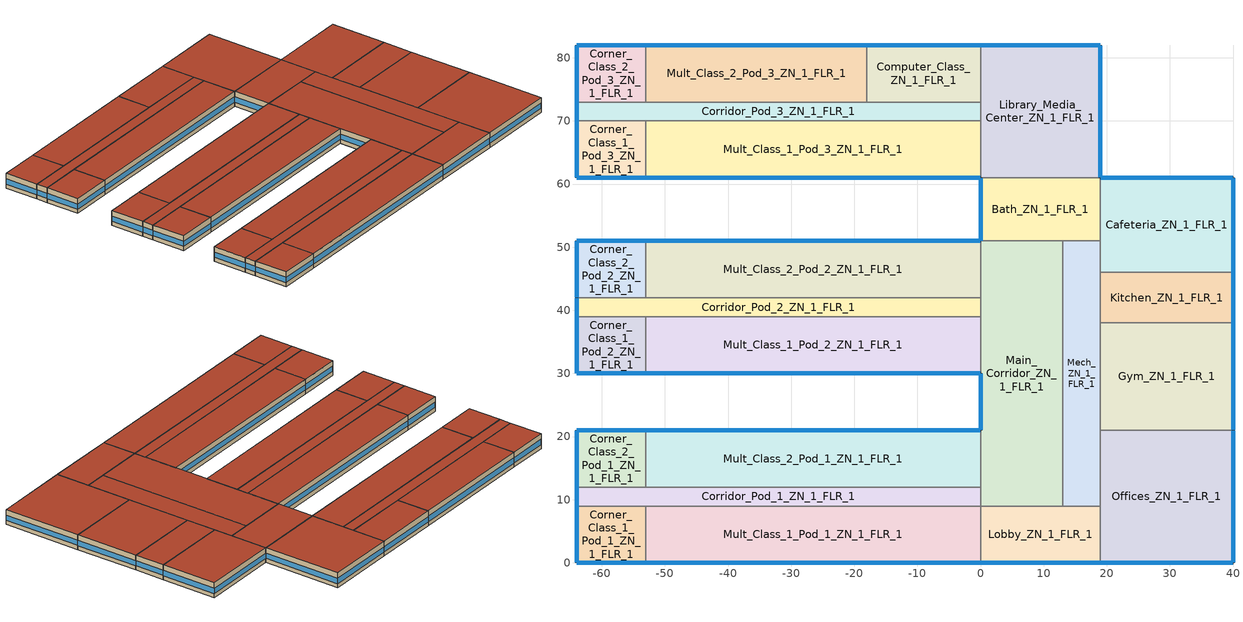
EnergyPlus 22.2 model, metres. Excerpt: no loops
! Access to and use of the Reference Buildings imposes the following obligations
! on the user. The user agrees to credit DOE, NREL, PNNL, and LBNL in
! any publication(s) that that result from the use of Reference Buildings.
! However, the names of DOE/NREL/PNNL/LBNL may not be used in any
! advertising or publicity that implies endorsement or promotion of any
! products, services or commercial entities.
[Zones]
Bath_ZN_1_FLR_1
 floor ground (ext-slab): 0,61 19,61 19,51 0,51 z0
 wall outside (Steel Frame Non-res Ext Wall): 0,61 0,51 z0:4
 wall to Main_Corridor_ZN_1_FLR_1 (int-walls): 0,51 13,51 z0:4
 wall to Mech_ZN_1_FLR_1 (int-walls): 13,51 19,51 z0:4
 wall to Cafeteria_ZN_1_FLR_1 (int-walls): 19,51 19,61 z0:4
 wall to Library_Media_Center_ZN_1_FLR_1 (int-walls): 19,61 0,61 z0:4
 window (Window Non-res Fixed): 0,60.95 0,51.05 z1.1:2.51
 roof outside (IEAD Non-res Roof): 0,51 19,51 19,61 0,61 z4
Cafeteria_ZN_1_FLR_1
 floor ground (ext-slab): 19,61 40,61 40,46 19,46 z0
 wall outside (Steel Frame Non-res Ext Wall): 40,46 40,61 19,61 z0:4
 wall to Kitchen_ZN_1_FLR_1 (int-walls): 19,46 40,46 z0:4
 wall to Mech_ZN_1_FLR_1 (int-walls): 19,51 19,46 z0:4
 window (Window Non-res Fixed): 40,46.05 40,60.95 / 39.95,61 19.05,61 z1.1:2.51
 roof outside (IEAD Non-res Roof): 19,46 40,46 40,61 19,61 z4
Computer_Class_ZN_1_FLR_1
 floor ground (ext-slab): -18,82 0,82 0,73 -18,73 z0
 wall outside (Steel Frame Non-res Ext Wall): 0,82 -18,82 z0:4
 wall to Corridor_Pod_3_ZN_1_FLR_1 (int-walls): -18,73 0,73 z0:4
 wall to Library_Media_Center_ZN_1_FLR_1 (int-walls): 0,73 0,82 z0:4
 wall to Mult_Class_2_Pod_3_ZN_1_FLR_1 (int-walls): -18,82 -18,73 z0:4
 window (Window Non-res Fixed): -0.05,82 -17.95,82 z1.1:2.51
 roof outside (IEAD Non-res Roof): -18,73 0,73 0,82 -18,82 z4
Corner_Class_1_Pod_1_ZN_1_FLR_1
 floor ground (ext-slab): -64,9 -53,9 -53,0 -64,0 z0
 wall outside (Steel Frame Non-res Ext Wall): -64,9 -64,0 -53,0 z0:4
 wall to Mult_Class_1_Pod_1_ZN_1_FLR_1 (int-walls): -53,0 -53,9 z0:4
 wall to Corridor_Pod_1_ZN_1_FLR_1 (int-walls): -53,9 -64,9 z0:4
 window (Window Non-res Fixed): -63.95,0 -53.05,0 z1.1:2.51; -64,8.95 -64,0.05 z1.1:2.52
 roof outside (IEAD Non-res Roof): -64,0 -53,0 -53,9 -64,9 z4
Corner_Class_1_Pod_2_ZN_1_FLR_1
 floor ground (ext-slab): -64,39 -53,39 -53,30 -64,30 z0
 wall outside (Steel Frame Non-res Ext Wall): -64,39 -64,30 -53,30 z0:4
 wall to Mult_Class_1_Pod_2_ZN_1_FLR_1 (int-walls): -53,30 -53,39 z0:4
 wall to Corridor_Pod_2_ZN_1_FLR_1 (int-walls): -53,39 -64,39 z0:4
 window (Window Non-res Fixed): -63.95,30 -53.05,30 z1.1:2.51; -64,38.95 -64,30.05 z1.1:2.52
 roof outside (IEAD Non-res Roof): -64,30 -53,30 -53,39 -64,39 z4
Corner_Class_1_Pod_3_ZN_1_FLR_1
 floor ground (ext-slab): -64,70 -53,70 -53,61 -64,61 z0
 wall outside (Steel Frame Non-res Ext Wall): -64,70 -64,61 -53,61 z0:4
 wall to Mult_Class_1_Pod_3_ZN_1_FLR_1 (int-walls): -53,61 -53,70 z0:4
 wall to Corridor_Pod_3_ZN_1_FLR_1 (int-walls): -53,70 -64,70 z0:4
 window (Window Non-res Fixed): -63.95,61 -53.05,61 z1.1:2.51; -64,69.95 -64,61.05 z1.1:2.52
 roof outside (IEAD Non-res Roof): -64,61 -53,61 -53,70 -64,70 z4
Corner_Class_2_Pod_1_ZN_1_FLR_1
 floor ground (ext-slab): -64,21 -53,21 -53,12 -64,12 z0
 wall outside (Steel Frame Non-res Ext Wall): -53,21 -64,21 -64,12 z0:4
 wall to Corridor_Pod_1_ZN_1_FLR_1 (int-walls): -64,12 -53,12 z0:4
 wall to Mult_Class_2_Pod_1_ZN_1_FLR_1 (int-walls): -53,12 -53,21 z0:4
 window (Window Non-res Fixed): -53.05,21 -63.95,21 z1.1:2.51; -64,20.95 -64,12.05 z1.1:2.52
 roof outside (IEAD Non-res Roof): -64,12 -53,12 -53,21 -64,21 z4
Corner_Class_2_Pod_2_ZN_1_FLR_1
 floor ground (ext-slab): -64,51 -53,51 -53,42 -64,42 z0
 wall outside (Steel Frame Non-res Ext Wall): -53,51 -64,51 -64,42 z0:4
 wall to Corridor_Pod_2_ZN_1_FLR_1 (int-walls): -64,42 -53,42 z0:4
 wall to Mult_Class_2_Pod_2_ZN_1_FLR_1 (int-walls): -53,42 -53,51 z0:4
 window (Window Non-res Fixed): -53.05,51 -63.95,51 z1.1:2.51; -64,50.95 -64,42.05 z1.1:2.52
 roof outside (IEAD Non-res Roof): -64,42 -53,42 -53,51 -64,51 z4
Corner_Class_2_Pod_3_ZN_1_FLR_1
 floor ground (ext-slab): -64,82 -53,82 -53,73 -64,73 z0
 wall outside (Steel Frame Non-res Ext Wall): -53,82 -64,82 -64,73 z0:4
 wall to Corridor_Pod_3_ZN_1_FLR_1 (int-walls): -64,73 -53,73 z0:4
 wall to Mult_Class_2_Pod_3_ZN_1_FLR_1 (int-walls): -53,73 -53,82 z0:4
 window (Window Non-res Fixed): -53.05,82 -63.95,82 z1.1:2.51; -64,81.95 -64,73.05 z1.1:2.52
 roof outside (IEAD Non-res Roof): -64,73 -53,73 -53,82 -64,82 z4
Corridor_Pod_1_ZN_1_FLR_1
 floor ground (ext-slab): -64,12 0,12 0,9 -64,9 z0
 wall outside (Steel Frame Non-res Ext Wall): -64,12 -64,9 z0:4
 wall to Mult_Class_1_Pod_1_ZN_1_FLR_1 (int-walls): -53,9 0,9 z0:4
 wall to Main_Corridor_ZN_1_FLR_1 (int-walls): 0,9 0,12 z0:4
 wall to Mult_Class_2_Pod_1_ZN_1_FLR_1 (int-walls): 0,12 -53,12 z0:4
 window (Window Non-res Fixed): -64,11.95 -64,9.05 z1.1:2.55
 roof outside (IEAD Non-res Roof): -64,9 0,9 0,12 -64,12 z4
Corridor_Pod_2_ZN_1_FLR_1
 floor ground (ext-slab): -64,42 0,42 0,39 -64,39 z0
 wall outside (Steel Frame Non-res Ext Wall): -64,42 -64,39 z0:4
 wall to Mult_Class_1_Pod_2_ZN_1_FLR_1 (int-walls): -53,39 0,39 z0:4
 wall to Main_Corridor_ZN_1_FLR_1 (int-walls): 0,39 0,42 z0:4
 wall to Mult_Class_2_Pod_2_ZN_1_FLR_1 (int-walls): 0,42 -53,42 z0:4
 window (Window Non-res Fixed): -64,41.95 -64,39.05 z1.1:2.55
 roof outside (IEAD Non-res Roof): -64,39 0,39 0,42 -64,42 z4
Corridor_Pod_3_ZN_1_FLR_1
 floor ground (ext-slab): -64,73 0,73 0,70 -64,70 z0
 wall outside (Steel Frame Non-res Ext Wall): -64,73 -64,70 z0:4
 wall to Mult_Class_1_Pod_3_ZN_1_FLR_1 (int-walls): -53,70 0,70 z0:4
 wall to Library_Media_Center_ZN_1_FLR_1 (int-walls): 0,70 0,73 z0:4
 wall to Mult_Class_2_Pod_3_ZN_1_FLR_1 (int-walls): -18,73 -53,73 z0:4
 window (Window Non-res Fixed): -64,72.95 -64,70.05 z1.1:2.55
 roof outside (IEAD Non-res Roof): -64,70 0,70 0,73 -64,73 z4
Gym_ZN_1_FLR_1
 floor ground (ext-slab): 19,38 40,38 40,21 19,21 z0
 wall outside (Steel Frame Non-res Ext Wall): 40,21 40,38 z0:4
 wall to Offices_ZN_1_FLR_1 (int-walls): 19,21 40,21 z0:4
 wall to Kitchen_ZN_1_FLR_1 (int-walls): 40,38 19,38 z0:4
 wall to Mech_ZN_1_FLR_1 (int-walls): 19,38 19,21 z0:4
 window (Window Non-res Fixed): 40,21.05 40,37.95 z1.1:2.51
 roof outside (IEAD Non-res Roof): 19,21 40,21 40,38 19,38 z4
Kitchen_ZN_1_FLR_1
 floor ground (ext-slab): 19,46 40,46 40,38 19,38 z0
 wall outside (Steel Frame Non-res Ext Wall): 40,38 40,46 z0:4
 wall to Mech_ZN_1_FLR_1 (int-walls): 19,46 19,38 z0:4
 window (Window Non-res Fixed): 40,38.05 40,45.95 z1.1:2.52
 roof outside (IEAD Non-res Roof): 19,38 40,38 40,46 19,46 z4
Library_Media_Center_ZN_1_FLR_1
 floor ground (ext-slab): 0,82 19,82 19,61 0,61 z0
 wall outside (Steel Frame Non-res Ext Wall): 19,61 19,82 0,82 z0:4
 wall to Mult_Class_1_Pod_3_ZN_1_FLR_1 (int-walls): 0,70 0,61 z0:4
 window (Window Non-res Fixed): 19,61.05 19,81.95 / 18.95,82 0.05,82 z1.1:2.51
 roof outside (IEAD Non-res Roof): 0,61 19,61 19,82 0,82 z4
Lobby_ZN_1_FLR_1
 floor ground (ext-slab): 0,9 19,9 19,0 0,0 z0
 wall outside (Steel Frame Non-res Ext Wall): 0,0 19,0 z0:4
 wall to Offices_ZN_1_FLR_1 (int-walls): 19,0 19,9 z0:4
 wall to Mech_ZN_1_FLR_1 (int-walls): 19,9 13,9 z0:4
 wall to Main_Corridor_ZN_1_FLR_1 (int-walls): 13,9 0,9 z0:4
 wall to Mult_Class_1_Pod_1_ZN_1_FLR_1 (int-walls): 0,9 0,0 z0:4
 window (Window Non-res Fixed): 0.05,0 18.95,0 z1.1:2.51
 roof outside (IEAD Non-res Roof): 0,0 19,0 19,9 0,9 z4
Main_Corridor_ZN_1_FLR_1
 floor ground (ext-slab): 0,51 13,51 13,9 0,9 z0
 wall outside (Steel Frame Non-res Ext Wall): 0,30 0,21 z0:4
 wall to Mech_ZN_1_FLR_1 (int-walls): 13,9 13,51 z0:4
 wall to Mult_Class_2_Pod_2_ZN_1_FLR_1 (int-walls): 0,51 0,42 z0:4
 wall to Mult_Class_1_Pod_2_ZN_1_FLR_1 (int-walls): 0,39 0,30 z0:4
 wall to Mult_Class_2_Pod_1_ZN_1_FLR_1 (int-walls): 0,21 0,12 z0:4
 window (Window Non-res Fixed): 0,29.95 0,21.05 z1.1:2.52
 roof outside (IEAD Non-res Roof): 0,9 13,9 13,51 0,51 z4
Mech_ZN_1_FLR_1
 floor ground (ext-slab): 13,51 19,51 19,9 13,9 z0
 wall to Offices_ZN_1_FLR_1 (int-walls): 19,9 19,21 z0:4
 roof outside (IEAD Non-res Roof): 13,9 19,9 19,51 13,51 z4
Mult_Class_1_Pod_1_ZN_1_FLR_1
 floor ground (ext-slab): -53,9 0,9 0,0 -53,0 z0
 wall outside (Steel Frame Non-res Ext Wall): -53,0 0,0 z0:4
 window (Window Non-res Fixed): -52.95,0 -0.05,0 z1.1:2.5
 roof outside (IEAD Non-res Roof): -53,0 0,0 0,9 -53,9 z4
Mult_Class_1_Pod_2_ZN_1_FLR_1
 floor ground (ext-slab): -53,39 0,39 0,30 -53,30 z0
 wall outside (Steel Frame Non-res Ext Wall): -53,30 0,30 z0:4
 window (Window Non-res Fixed): -52.95,30 -0.05,30 z1.1:2.5
 roof outside (IEAD Non-res Roof): -53,30 0,30 0,39 -53,39 z4
Mult_Class_1_Pod_3_ZN_1_FLR_1
 floor ground (ext-slab): -53,70 0,70 0,61 -53,61 z0
 wall outside (Steel Frame Non-res Ext Wall): -53,61 0,61 z0:4
 window (Window Non-res Fixed): -52.95,61 -0.05,61 z1.1:2.5
 roof outside (IEAD Non-res Roof): -53,61 0,61 0,70 -53,70 z4
Mult_Class_2_Pod_1_ZN_1_FLR_1
 floor ground (ext-slab): -53,21 0,21 0,12 -53,12 z0
 wall outside (Steel Frame Non-res Ext Wall): 0,21 -53,21 z0:4
 window (Window Non-res Fixed): -0.05,21 -52.95,21 z1.1:2.5
 roof outside (IEAD Non-res Roof): -53,12 0,12 0,21 -53,21 z4
Mult_Class_2_Pod_2_ZN_1_FLR_1
 floor ground (ext-slab): -53,51 0,51 0,42 -53,42 z0
 wall outside (Steel Frame Non-res Ext Wall): 0,51 -53,51 z0:4
 window (Window Non-res Fixed): -0.05,51 -52.95,51 z1.1:2.5
 roof outside (IEAD Non-res Roof): -53,42 0,42 0,51 -53,51 z4
Mult_Class_2_Pod_3_ZN_1_FLR_1
 floor ground (ext-slab): -53,82 -18,82 -18,73 -53,73 z0
 wall outside (Steel Frame Non-res Ext Wall): -18,82 -53,82 z0:4
 window (Window Non-res Fixed): -18.05,82 -52.95,82 z1.1:2.5
 roof outside (IEAD Non-res Roof): -53,73 -18,73 -18,82 -53,82 z4
Offices_ZN_1_FLR_1
 floor ground (ext-slab): 19,21 40,21 40,0 19,0 z0
 wall outside (Steel Frame Non-res Ext Wall): 19,0 40,0 40,21 z0:4
 window (Window Non-res Fixed): 19.05,0 39.95,0 / 40,0.05 40,20.95 z1.1:2.51
 roof outside (IEAD Non-res Roof): 19,0 40,0 40,21 19,21 z4
[Building]
Ref Bldg Primary School Pre1980_v1.3_5.0: North Axis {deg}=0; Terrain=City; Loads Convergence Tolerance Value {W}=0.04; Temperature Convergence Tolerance Value {deltaC}=0.2; Solar Distribution=FullInteriorAndExterior; Maximum Number of Warmup Days=25; Minimum Number of Warmup Days=6
[Site:Location]
USA NV-LAS VEGAS: Latitude {deg}=36.07; Longitude {deg}=-115.17; Time Zone {hr}=-8; Elevation {m}=664
[SizingPeriod:DesignDay] Day of Month=21; Humidity Condition Type=Wetbulb; Barometric Pressure {Pa}=93598; Rain Indicator=No; Snow Indicator=No; Daylight Saving Time Indicator=No; Solar Model Indicator=ASHRAEClearSky
Name | Month | Day Type | Maximum Dry-Bulb Temperature {C} | Daily Dry-Bulb Temperature Range {deltaC} | Wetbulb or DewPoint at Maximum Dry-Bulb {C} | Wind Speed {m/s} | Wind Direction {deg} | Sky Clearness
LAS_VEGAS Ann Htg 99.6% Condns DB | 1 | WinterDesignDay | -1.7 | 0 | -1.7 | 3.1 | 240 | 0
LAS_VEGAS Ann Clg .4% Condns WB=>MDB | 7 | SummerDesignDay | 34.7 | 13.6 | 21.9 | 5.3 | 230 | 1
[Site:WaterMainsTemperature]
Calculation Method=CORRELATION; Annual Average Outdoor Air Temperature {C}=19.48; Maximum Difference In Monthly Average Outdoor Air Temperatures {deltaC}=25.6
[Site:GroundTemperature:BuildingSurface]
18.89, 18.889, 18.895, 20.344, 20.899, 20.929, 20.753, 20.826, 21.013, 20.868, 19.246, 18.923
[Construction]
Steel Frame Non-res Ext Wall: Wood Siding, Steel Frame NonRes Wall Insulation, 1/2IN Gypsum
IEAD Non-res Roof: Roof Membrane, IEAD NonRes Roof Insulation, Metal Decking
ext-slab: HW CONCRETE, CP02 CARPET PAD
int-walls: 1/2IN Gypsum, 1/2IN Gypsum
Window Non-res Fixed: NonRes Fixed Assembly Window
InteriorFurnishings: Std Wood 6inch
[Material] Thermal Absorptance=0.9
Name | Roughness | Thickness {m} | Conductivity {W/m-K} | Density {kg/m3} | Specific Heat {J/kg-K} | Solar Absorptance | Visible Absorptance
Steel Frame NonRes Wall Insulation | MediumRough | 0.0218416 | 0.049 | 265 | 836.8 | 0.7 | 0.7
IEAD NonRes Roof Insulation | MediumRough | 0.0739805 | 0.049 | 265 | 836.8 | 0.7 | 0.7
Std Wood 6inch | MediumSmooth | 0.15 | 0.12 | 540 | 1210 | 0.7 | 0.7
Wood Siding | MediumSmooth | 0.01 | 0.11 | 544.62 | 1210 | 0.78 | 0.78
1/2IN Gypsum | Smooth | 0.0127 | 0.16 | 784.9 | 830 | 0.92 | 0.92
HW CONCRETE | Rough | 0.1016 | 1.311 | 2240 | 836.8 | 0.7 | 0.7
Roof Membrane | VeryRough | 0.0095 | 0.16 | 1121.29 | 1460 | 0.7 | 0.7
Metal Decking | MediumSmooth | 0.0015 | 45.006 | 7680 | 418.4 | 0.7 | 0.3
[WindowMaterial:SimpleGlazingSystem]
NonRes Fixed Assembly Window: U-Factor {W/m2-K}=6.92716; Solar Heat Gain Coefficient=0.54
[Material:NoMass]
CP02 CARPET PAD: Roughness=VeryRough; Thermal Resistance {m2-K/W}=0.2165; Thermal Absorptance=0.9; Solar Absorptance=0.7; Visible Absorptance=0.8
[Zone] Type=1; Multiplier=1; Floor Area {m2}=autocalculate; Part of Total Floor Area=Yes
Bath_ZN_1_FLR_1; Cafeteria_ZN_1_FLR_1; Computer_Class_ZN_1_FLR_1; Corner_Class_1_Pod_1_ZN_1_FLR_1; Corner_Class_1_Pod_2_ZN_1_FLR_1; Corner_Class_1_Pod_3_ZN_1_FLR_1; Corner_Class_2_Pod_1_ZN_1_FLR_1; Corner_Class_2_Pod_2_ZN_1_FLR_1; Corner_Class_2_Pod_3_ZN_1_FLR_1; Corridor_Pod_1_ZN_1_FLR_1; Corridor_Pod_2_ZN_1_FLR_1; Corridor_Pod_3_ZN_1_FLR_1; Gym_ZN_1_FLR_1; Kitchen_ZN_1_FLR_1; Library_Media_Center_ZN_1_FLR_1; Lobby_ZN_1_FLR_1; Main_Corridor_ZN_1_FLR_1; Mech_ZN_1_FLR_1; Mult_Class_1_Pod_1_ZN_1_FLR_1; Mult_Class_1_Pod_2_ZN_1_FLR_1; Mult_Class_1_Pod_3_ZN_1_FLR_1; Mult_Class_2_Pod_1_ZN_1_FLR_1; Mult_Class_2_Pod_2_ZN_1_FLR_1; Mult_Class_2_Pod_3_ZN_1_FLR_1; Offices_ZN_1_FLR_1
[People] Fraction Radiant=0.3; Sensible Heat Fraction=AUTOCALCULATE; Activity Level Schedule=ACTIVITY_SCH; Enable ASHRAE 55 Comfort Warnings=No; Mean Radiant Temperature Calculation Type=ZoneAveraged; Work Efficiency Schedule=WORK_EFF_SCH; Clothing Insulation Calculation Method=ClothingInsulationSchedule; Clothing Insulation Schedule=CLOTHING_SCH; Air Velocity Schedule=AIR_VELO_SCH; Thermal Comfort Model 1 Type=FANGER
Name | Zone or ZoneList or Space or SpaceList | Number of People Schedule | Number of People Calculation Method | Floor Area per Person {m2/person} | Number of People
Bath_ZN_1_FLR_1 People | Bath_ZN_1_FLR_1 | BLDG_OCC_SCH | Area/Person | 10
Cafeteria_ZN_1_FLR_1 People | Cafeteria_ZN_1_FLR_1 | BLDG_OCC_SCH_Cafeteria | Area/Person | 1.39
Computer_Class_ZN_1_FLR_1 People | Computer_Class_ZN_1_FLR_1 | BLDG_OCC_SCH | Area/Person | 3.33
Corner_Class_1_Pod_1_ZN_1_FLR_1 People | Corner_Class_1_Pod_1_ZN_1_FLR_1 | BLDG_OCC_SCH | Area/Person | 4
Corner_Class_1_Pod_2_ZN_1_FLR_1 People | Corner_Class_1_Pod_2_ZN_1_FLR_1 | BLDG_OCC_SCH | Area/Person | 4
Corner_Class_1_Pod_3_ZN_1_FLR_1 People | Corner_Class_1_Pod_3_ZN_1_FLR_1 | BLDG_OCC_SCH | Area/Person | 4
Corner_Class_2_Pod_1_ZN_1_FLR_1 People | Corner_Class_2_Pod_1_ZN_1_FLR_1 | BLDG_OCC_SCH | Area/Person | 4
Corner_Class_2_Pod_2_ZN_1_FLR_1 People | Corner_Class_2_Pod_2_ZN_1_FLR_1 | BLDG_OCC_SCH | Area/Person | 4
Corner_Class_2_Pod_3_ZN_1_FLR_1 People | Corner_Class_2_Pod_3_ZN_1_FLR_1 | BLDG_OCC_SCH | Area/Person | 4
Corridor_Pod_1_ZN_1_FLR_1 People | Corridor_Pod_1_ZN_1_FLR_1 | BLDG_OCC_SCH | Area/Person | 10
Corridor_Pod_2_ZN_1_FLR_1 People | Corridor_Pod_2_ZN_1_FLR_1 | BLDG_OCC_SCH | Area/Person | 10
Corridor_Pod_3_ZN_1_FLR_1 People | Corridor_Pod_3_ZN_1_FLR_1 | BLDG_OCC_SCH | Area/Person | 10
Gym_ZN_1_FLR_1 People | Gym_ZN_1_FLR_1 | BLDG_OCC_SCH_Gym | Area/Person | 3.33
Kitchen_ZN_1_FLR_1 People | Kitchen_ZN_1_FLR_1 | BLDG_OCC_SCH | People |  | 25.2
Library_Media_Center_ZN_1_FLR_1 People | Library_Media_Center_ZN_1_FLR_1 | BLDG_OCC_SCH | Area/Person | 4.35
Main_Corridor_ZN_1_FLR_1 People | Main_Corridor_ZN_1_FLR_1 | BLDG_OCC_SCH | Area/Person | 10
Mult_Class_1_Pod_1_ZN_1_FLR_1 People | Mult_Class_1_Pod_1_ZN_1_FLR_1 | BLDG_OCC_SCH | Area/Person | 4
Mult_Class_1_Pod_2_ZN_1_FLR_1 People | Mult_Class_1_Pod_2_ZN_1_FLR_1 | BLDG_OCC_SCH | Area/Person | 4
Mult_Class_1_Pod_3_ZN_1_FLR_1 People | Mult_Class_1_Pod_3_ZN_1_FLR_1 | BLDG_OCC_SCH | Area/Person | 4
Mult_Class_2_Pod_1_ZN_1_FLR_1 People | Mult_Class_2_Pod_1_ZN_1_FLR_1 | BLDG_OCC_SCH | Area/Person | 4
Mult_Class_2_Pod_2_ZN_1_FLR_1 People | Mult_Class_2_Pod_2_ZN_1_FLR_1 | BLDG_OCC_SCH | Area/Person | 4
Mult_Class_2_Pod_3_ZN_1_FLR_1 People | Mult_Class_2_Pod_3_ZN_1_FLR_1 | BLDG_OCC_SCH | Area/Person | 4
Offices_ZN_1_FLR_1 People | Offices_ZN_1_FLR_1 | BLDG_OCC_SCH_Offices | Area/Person | 20
[Lights] Schedule=BLDG_LIGHT_SCH; Design Level Calculation Method=Watts/Area; Return Air Fraction=0; Fraction Radiant=0.37; Fraction Visible=0.2; Fraction Replaceable=1; Return Air Fraction Calculated from Plenum Temperature=No
Name | Zone or ZoneList or Space or SpaceList | Watts per Zone Floor Area {W/m2}
Bath_ZN_1_FLR_1_Lights | Bath_ZN_1_FLR_1 | 9.68
Cafeteria_ZN_1_FLR_1_Lights | Cafeteria_ZN_1_FLR_1 | 15.06
Computer_Class_ZN_1_FLR_1_Lights | Computer_Class_ZN_1_FLR_1 | 21.52
Corner_Class_1_Pod_1_ZN_1_FLR_1_Lights | Corner_Class_1_Pod_1_ZN_1_FLR_1 | 21.52
Corner_Class_1_Pod_2_ZN_1_FLR_1_Lights | Corner_Class_1_Pod_2_ZN_1_FLR_1 | 21.52
Corner_Class_1_Pod_3_ZN_1_FLR_1_Lights | Corner_Class_1_Pod_3_ZN_1_FLR_1 | 21.52
Corner_Class_2_Pod_1_ZN_1_FLR_1_Lights | Corner_Class_2_Pod_1_ZN_1_FLR_1 | 21.52
Corner_Class_2_Pod_2_ZN_1_FLR_1_Lights | Corner_Class_2_Pod_2_ZN_1_FLR_1 | 21.52
Corner_Class_2_Pod_3_ZN_1_FLR_1_Lights | Corner_Class_2_Pod_3_ZN_1_FLR_1 | 21.52
Corridor_Pod_1_ZN_1_FLR_1_Lights | Corridor_Pod_1_ZN_1_FLR_1 | 21.52
Corridor_Pod_2_ZN_1_FLR_1_Lights | Corridor_Pod_2_ZN_1_FLR_1 | 21.52
Corridor_Pod_3_ZN_1_FLR_1_Lights | Corridor_Pod_3_ZN_1_FLR_1 | 21.52
Gym_ZN_1_FLR_1_Lights | Gym_ZN_1_FLR_1 | 11.47
Kitchen_ZN_1_FLR_1_Lights | Kitchen_ZN_1_FLR_1 | 17.2
Library_Media_Center_ZN_1_FLR_1_Lights | Library_Media_Center_ZN_1_FLR_1 | 22.75
Lobby_ZN_1_FLR_1_Lights | Lobby_ZN_1_FLR_1 | 12.26
Main_Corridor_ZN_1_FLR_1_Lights | Main_Corridor_ZN_1_FLR_1 | 21.52
Mech_ZN_1_FLR_1_Lights | Mech_ZN_1_FLR_1 | 8.26
Mult_Class_1_Pod_1_ZN_1_FLR_1_Lights | Mult_Class_1_Pod_1_ZN_1_FLR_1 | 21.52
Mult_Class_1_Pod_2_ZN_1_FLR_1_Lights | Mult_Class_1_Pod_2_ZN_1_FLR_1 | 21.52
Mult_Class_1_Pod_3_ZN_1_FLR_1_Lights | Mult_Class_1_Pod_3_ZN_1_FLR_1 | 21.52
Mult_Class_2_Pod_1_ZN_1_FLR_1_Lights | Mult_Class_2_Pod_1_ZN_1_FLR_1 | 21.52
Mult_Class_2_Pod_2_ZN_1_FLR_1_Lights | Mult_Class_2_Pod_2_ZN_1_FLR_1 | 21.52
Mult_Class_2_Pod_3_ZN_1_FLR_1_Lights | Mult_Class_2_Pod_3_ZN_1_FLR_1 | 21.52
Offices_ZN_1_FLR_1_Lights | Offices_ZN_1_FLR_1 | 20.33
[ElectricEquipment]
Name | Zone or ZoneList or Space or SpaceList | Schedule | Design Level Calculation Method | Watts per Zone Floor Area {W/m2} | Fraction Latent | Fraction Radiant | Fraction Lost | Design Level {W}
Bath_ZN_1_FLR_1_PlugMisc_Equip | Bath_ZN_1_FLR_1 | BLDG_EQUIP_SCH | Watts/Area | 4 | 0 | 0.5 | 0
Cafeteria_ZN_1_FLR_1_PlugMisc_Equip | Cafeteria_ZN_1_FLR_1 | KITCHEN_ELEC_EQUIP_SCH | Watts/Area | 25.39 | 0 | 0.5 | 0
Computer_Class_ZN_1_FLR_1_PlugMisc_Equip | Computer_Class_ZN_1_FLR_1 | BLDG_EQUIP_SCH | Watts/Area | 20 | 0 | 0.5 | 0
Corner_Class_1_Pod_1_ZN_1_FLR_1_PlugMisc_Equip | Corner_Class_1_Pod_1_ZN_1_FLR_1 | BLDG_EQUIP_SCH | Watts/Area | 15 | 0 | 0.5 | 0
Corner_Class_1_Pod_2_ZN_1_FLR_1_PlugMisc_Equip | Corner_Class_1_Pod_2_ZN_1_FLR_1 | BLDG_EQUIP_SCH | Watts/Area | 15 | 0 | 0.5 | 0
Corner_Class_1_Pod_3_ZN_1_FLR_1_PlugMisc_Equip | Corner_Class_1_Pod_3_ZN_1_FLR_1 | BLDG_EQUIP_SCH | Watts/Area | 15 | 0 | 0.5 | 0
Corner_Class_2_Pod_1_ZN_1_FLR_1_PlugMisc_Equip | Corner_Class_2_Pod_1_ZN_1_FLR_1 | BLDG_EQUIP_SCH | Watts/Area | 15 | 0 | 0.5 | 0
Corner_Class_2_Pod_2_ZN_1_FLR_1_PlugMisc_Equip | Corner_Class_2_Pod_2_ZN_1_FLR_1 | BLDG_EQUIP_SCH | Watts/Area | 15 | 0 | 0.5 | 0
Corner_Class_2_Pod_3_ZN_1_FLR_1_PlugMisc_Equip | Corner_Class_2_Pod_3_ZN_1_FLR_1 | BLDG_EQUIP_SCH | Watts/Area | 15 | 0 | 0.5 | 0
Corridor_Pod_1_ZN_1_FLR_1_PlugMisc_Equip | Corridor_Pod_1_ZN_1_FLR_1 | BLDG_EQUIP_SCH | Watts/Area | 4 | 0 | 0.5 | 0
Corridor_Pod_2_ZN_1_FLR_1_PlugMisc_Equip | Corridor_Pod_2_ZN_1_FLR_1 | BLDG_EQUIP_SCH | Watts/Area | 4 | 0 | 0.5 | 0
Corridor_Pod_3_ZN_1_FLR_1_PlugMisc_Equip | Corridor_Pod_3_ZN_1_FLR_1 | BLDG_EQUIP_SCH | Watts/Area | 4 | 0 | 0.5 | 0
Gym_ZN_1_FLR_1_PlugMisc_Equip | Gym_ZN_1_FLR_1 | BLDG_EQUIP_SCH | Watts/Area | 5 | 0 | 0.5 | 0
Kitchen_ZN_1_FLR_1_ExhFan_Equip | Kitchen_ZN_1_FLR_1 | Kitchen_Exhaust_SCH | EquipmentLevel |  | 0 | 0 | 1 | 576
Kitchen_ZN_1_FLR_1_MiscElec_Equip | Kitchen_ZN_1_FLR_1 | KITCHEN_ELEC_EQUIP_SCH | EquipmentLevel |  | 0.25 | 0.3 | 0.2 | 31996
Library_Media_Center_ZN_1_FLR_1_PlugMisc_Equip | Library_Media_Center_ZN_1_FLR_1 | BLDG_EQUIP_SCH | Watts/Area | 15 | 0 | 0.5 | 0
Lobby_ZN_1_FLR_1_PlugMisc_Equip | Lobby_ZN_1_FLR_1 | BLDG_EQUIP_SCH | Watts/Area | 4 | 0 | 0.5 | 0
Main_Corridor_ZN_1_FLR_1_PlugMisc_Equip | Main_Corridor_ZN_1_FLR_1 | BLDG_EQUIP_SCH | Watts/Area | 4 | 0 | 0.5 | 0
Mech_ZN_1_FLR_1_PlugMisc_Equip | Mech_ZN_1_FLR_1 | BLDG_EQUIP_SCH | Watts/Area | 4 | 0 | 0.5 | 0
Mult_Class_1_Pod_1_ZN_1_FLR_1_PlugMisc_Equip | Mult_Class_1_Pod_1_ZN_1_FLR_1 | BLDG_EQUIP_SCH | Watts/Area | 15 | 0 | 0.5 | 0
Mult_Class_1_Pod_2_ZN_1_FLR_1_PlugMisc_Equip | Mult_Class_1_Pod_2_ZN_1_FLR_1 | BLDG_EQUIP_SCH | Watts/Area | 15 | 0 | 0.5 | 0
Mult_Class_1_Pod_3_ZN_1_FLR_1_PlugMisc_Equip | Mult_Class_1_Pod_3_ZN_1_FLR_1 | BLDG_EQUIP_SCH | Watts/Area | 15 | 0 | 0.5 | 0
Mult_Class_2_Pod_1_ZN_1_FLR_1_PlugMisc_Equip | Mult_Class_2_Pod_1_ZN_1_FLR_1 | BLDG_EQUIP_SCH | Watts/Area | 15 | 0 | 0.5 | 0
Mult_Class_2_Pod_2_ZN_1_FLR_1_PlugMisc_Equip | Mult_Class_2_Pod_2_ZN_1_FLR_1 | BLDG_EQUIP_SCH | Watts/Area | 15 | 0 | 0.5 | 0
Mult_Class_2_Pod_3_ZN_1_FLR_1_PlugMisc_Equip | Mult_Class_2_Pod_3_ZN_1_FLR_1 | BLDG_EQUIP_SCH | Watts/Area | 15 | 0 | 0.5 | 0
Offices_ZN_1_FLR_1_PlugMisc_Equip | Offices_ZN_1_FLR_1 | BLDG_EQUIP_SCH | Watts/Area | 10.8 | 0 | 0.5 | 0
[GasEquipment]
Kitchen_ZN_1_FLR_1_MiscGas_Equip: Zone or ZoneList or Space or SpaceList=Kitchen_ZN_1_FLR_1; Schedule=KITCHEN_GAS_EQUIP_SCH; Design Level Calculation Method=EquipmentLevel; Design Level {W}=160284; Fraction Latent=0.1; Fraction Radiant=0.2; Fraction Lost=0.7
[Exterior:Lights]
Exterior Facade Lighting: Schedule=ALWAYS_ON; Design Level {W}=10519; Control Option=AstronomicalClock
[ZoneInfiltration:DesignFlowRate] Schedule=INFIL_SCH; Design Flow Rate Calculation Method=Flow/ExteriorWallArea; Flow Rate per Exterior Surface Area {m3/s-m2}=0.001133; Constant Term Coefficient=1; Temperature Term Coefficient=0; Velocity Term Coefficient=0; Velocity Squared Term Coefficient=0
Name | Zone or ZoneList or Space or SpaceList
Bath_ZN_1_FLR_1_Infiltration | Bath_ZN_1_FLR_1
Cafeteria_ZN_1_FLR_1_Infiltration | Cafeteria_ZN_1_FLR_1
Computer_Class_ZN_1_FLR_1_Infiltration | Computer_Class_ZN_1_FLR_1
Corner_Class_1_Pod_1_ZN_1_FLR_1_Infiltration | Corner_Class_1_Pod_1_ZN_1_FLR_1
Corner_Class_1_Pod_2_ZN_1_FLR_1_Infiltration | Corner_Class_1_Pod_2_ZN_1_FLR_1
Corner_Class_1_Pod_3_ZN_1_FLR_1_Infiltration | Corner_Class_1_Pod_3_ZN_1_FLR_1
Corner_Class_2_Pod_1_ZN_1_FLR_1_Infiltration | Corner_Class_2_Pod_1_ZN_1_FLR_1
Corner_Class_2_Pod_2_ZN_1_FLR_1_Infiltration | Corner_Class_2_Pod_2_ZN_1_FLR_1
Corner_Class_2_Pod_3_ZN_1_FLR_1_Infiltration | Corner_Class_2_Pod_3_ZN_1_FLR_1
Corridor_Pod_1_ZN_1_FLR_1_Infiltration | Corridor_Pod_1_ZN_1_FLR_1
Corridor_Pod_2_ZN_1_FLR_1_Infiltration | Corridor_Pod_2_ZN_1_FLR_1
Corridor_Pod_3_ZN_1_FLR_1_Infiltration | Corridor_Pod_3_ZN_1_FLR_1
Gym_ZN_1_FLR_1_Infiltration | Gym_ZN_1_FLR_1
Kitchen_ZN_1_FLR_1_Infiltration | Kitchen_ZN_1_FLR_1
Library_Media_Center_ZN_1_FLR_1_Infiltration | Library_Media_Center_ZN_1_FLR_1
Lobby_ZN_1_FLR_1_Infiltration | Lobby_ZN_1_FLR_1
Main_Corridor_ZN_1_FLR_1_Infiltration | Main_Corridor_ZN_1_FLR_1
Mult_Class_1_Pod_1_ZN_1_FLR_1_Infiltration | Mult_Class_1_Pod_1_ZN_1_FLR_1
Mult_Class_1_Pod_2_ZN_1_FLR_1_Infiltration | Mult_Class_1_Pod_2_ZN_1_FLR_1
Mult_Class_1_Pod_3_ZN_1_FLR_1_Infiltration | Mult_Class_1_Pod_3_ZN_1_FLR_1
Mult_Class_2_Pod_1_ZN_1_FLR_1_Infiltration | Mult_Class_2_Pod_1_ZN_1_FLR_1
Mult_Class_2_Pod_2_ZN_1_FLR_1_Infiltration | Mult_Class_2_Pod_2_ZN_1_FLR_1
Mult_Class_2_Pod_3_ZN_1_FLR_1_Infiltration | Mult_Class_2_Pod_3_ZN_1_FLR_1
Offices_ZN_1_FLR_1_Infiltration | Offices_ZN_1_FLR_1
[InternalMass] Construction=InteriorFurnishings
Name | Zone or ZoneList | Surface Area {m2}
Bath_ZN_1_FLR_1 Internal Mass | Bath_ZN_1_FLR_1 | 380
Cafeteria_ZN_1_FLR_1 Internal Mass | Cafeteria_ZN_1_FLR_1 | 630
Computer_Class_ZN_1_FLR_1 Internal Mass | Computer_Class_ZN_1_FLR_1 | 324
Corner_Class_1_Pod_1_ZN_1_FLR_1 Internal Mass | Corner_Class_1_Pod_1_ZN_1_FLR_1 | 198
Corner_Class_1_Pod_2_ZN_1_FLR_1 Internal Mass | Corner_Class_1_Pod_2_ZN_1_FLR_1 | 198
Corner_Class_1_Pod_3_ZN_1_FLR_1 Internal Mass | Corner_Class_1_Pod_3_ZN_1_FLR_1 | 198
Corner_Class_2_Pod_1_ZN_1_FLR_1 Internal Mass | Corner_Class_2_Pod_1_ZN_1_FLR_1 | 198
Corner_Class_2_Pod_2_ZN_1_FLR_1 Internal Mass | Corner_Class_2_Pod_2_ZN_1_FLR_1 | 198
Corner_Class_2_Pod_3_ZN_1_FLR_1 Internal Mass | Corner_Class_2_Pod_3_ZN_1_FLR_1 | 198
Corridor_Pod_1_ZN_1_FLR_1 Internal Mass | Corridor_Pod_1_ZN_1_FLR_1 | 384
Corridor_Pod_2_ZN_1_FLR_1 Internal Mass | Corridor_Pod_2_ZN_1_FLR_1 | 384
Corridor_Pod_3_ZN_1_FLR_1 Internal Mass | Corridor_Pod_3_ZN_1_FLR_1 | 384
Gym_ZN_1_FLR_1 Internal Mass | Gym_ZN_1_FLR_1 | 714
Kitchen_ZN_1_FLR_1 Internal Mass | Kitchen_ZN_1_FLR_1 | 336
Library_Media_Center_ZN_1_FLR_1 Internal Mass | Library_Media_Center_ZN_1_FLR_1 | 798
Lobby_ZN_1_FLR_1 Internal Mass | Lobby_ZN_1_FLR_1 | 342
Main_Corridor_ZN_1_FLR_1 Internal Mass | Main_Corridor_ZN_1_FLR_1 | 1092
Mech_ZN_1_FLR_1 Internal Mass | Mech_ZN_1_FLR_1 | 504
Mult_Class_1_Pod_1_ZN_1_FLR_1 Internal Mass | Mult_Class_1_Pod_1_ZN_1_FLR_1 | 954
Mult_Class_1_Pod_2_ZN_1_FLR_1 Internal Mass | Mult_Class_1_Pod_2_ZN_1_FLR_1 | 954
Mult_Class_1_Pod_3_ZN_1_FLR_1 Internal Mass | Mult_Class_1_Pod_3_ZN_1_FLR_1 | 954
Mult_Class_2_Pod_1_ZN_1_FLR_1 Internal Mass | Mult_Class_2_Pod_1_ZN_1_FLR_1 | 954
Mult_Class_2_Pod_2_ZN_1_FLR_1 Internal Mass | Mult_Class_2_Pod_2_ZN_1_FLR_1 | 954
Mult_Class_2_Pod_3_ZN_1_FLR_1 Internal Mass | Mult_Class_2_Pod_3_ZN_1_FLR_1 | 630
Offices_ZN_1_FLR_1 Internal Mass | Offices_ZN_1_FLR_1 | 882
[ZoneMixing]
Kitchen_ZN_1_FLR_1 Exhaust Fanmixing_0: Zone or Space=Kitchen_ZN_1_FLR_1; Schedule=HVACOperationSchd; Design Flow Rate Calculation Method=Flow/Zone; Design Flow Rate {m3/s}=1.3554; Source Zone or Space=Cafeteria_ZN_1_FLR_1; Delta Temperature {deltaC}=0
[AvailabilityManager:NightCycle] Applicability Schedule=ALWAYS_ON; Fan Schedule=HVACOperationSchd; Control Type=CycleOnAny; Thermostat Tolerance {deltaC}=1; Cycling Run Time Control Type=FixedRunTime; Cycling Run Time {s}=1800
PSZ-AC_1:6 Availability Manager; PSZ-AC_2:5 Availability Manager; PSZ-AC_2:7 Availability Manager; VAV_OTHER Availability Manager; VAV_POD_1 Availability Manager; VAV_POD_2 Availability Manager; VAV_POD_3 Availability Manager
[UtilityCost:Tariff]
Name | Output Meter | Conversion Factor Choice | Time of Use Period Schedule | Season Schedule | Demand Window Length | Monthly Charge or Variable | Group
NevadaPower_LGS-3_LargeGeneral | Electricity:Facility | kWh | NevadaPowTOUSched | NevadaPowSeasonsSched | HalfHour | 184 | Comm Elect
NevadaPower_LGS-2_LargeGeneral | Electricity:Facility | kWh | NevadaPowTOUSched | NevadaPowSeasonsSched | HalfHour | 179 | Comm Elect
NevadaPower_LGS-1_LargeGeneral | Electricity:Facility | kWh |  |  | HalfHour | 15.7 | Comm Elect
NevadaPower_GS_GeneralService | Electricity:Facility | kWh |  |  | HalfHour | 11 | Comm Elect
NV_EIAMonthlyRateGas | NaturalGas:Facility | MCF |  |  |  | 0 | Comm Gas
[UtilityCost:Charge:Simple]
Name | Utility Cost Charge Simple | Tariff | Source Variable | Season | Category Variable | Cost per Unit Value or Variable
 | SummerPeakEnergyCharge | NevadaPower_LGS-3_LargeGeneral | PeakEnergy | Summer | EnergyCharges | 0.0858
 | SummerOffPeakEnergyCharge | NevadaPower_LGS-3_LargeGeneral | OffPeakEnergy | Summer | EnergyCharges | 0.0484
 | SummerShoulderEnergyCharge | NevadaPower_LGS-3_LargeGeneral | ShoulderEnergy | Summer | EnergyCharges | 0.0706
 | WinterEnergyCharge | NevadaPower_LGS-3_LargeGeneral | totalEnergy | Winter | EnergyCharges | 0.04925
 | DeferredAccountingEnergyCharge | NevadaPower_LGS-3_LargeGeneral | totalEnergy | Annual | EnergyCharges | 0.0128
 | FacilitiesDemandCharge | NevadaPower_LGS-3_LargeGeneral | totalDemand | Annual | DemandCharges | 2.94
 | WinterDemandCharge | NevadaPower_LGS-3_LargeGeneral | totalDemand | Winter | DemandCharges | 0.5
 | SummerOnPeakDemandCharge | NevadaPower_LGS-3_LargeGeneral | PeakDemand | Summer | DemandCharges | 8.36
 | SummerShoulderDemandCharge | NevadaPower_LGS-3_LargeGeneral | ShoulderDemand | Summer | DemandCharges | 0.43
 | TaxofSixPtfivePercent | NevadaPower_LGS-3_LargeGeneral | SubTotal | Annual | Taxes | 0.065
 | SummerPeakEnergyCharge | NevadaPower_LGS-2_LargeGeneral | PeakEnergy | Summer | EnergyCharges | 0.0889
 | SummerOffPeakEnergyCharge | NevadaPower_LGS-2_LargeGeneral | OffPeakEnergy | Summer | EnergyCharges | 0.0502
 | SummerShoulderEnergyCharge | NevadaPower_LGS-2_LargeGeneral | ShoulderEnergy | Summer | EnergyCharges | 0.0725
 | WinterEnergyCharge | NevadaPower_LGS-2_LargeGeneral | totalEnergy | Winter | EnergyCharges | 0.0509
 | DeferredAccountingEnergyCharge | NevadaPower_LGS-2_LargeGeneral | totalEnergy | Annual | EnergyCharges | 0.0128
 | FacilitiesDemandCharge | NevadaPower_LGS-2_LargeGeneral | totalDemand | Annual | DemandCharges | 2.74
 | WinterDemandCharge | NevadaPower_LGS-2_LargeGeneral | totalDemand | Winter | DemandCharges | 0.25
 | SummerOnPeakDemandCharge | NevadaPower_LGS-2_LargeGeneral | PeakDemand | Summer | DemandCharges | 7.16
 | SummerShoulderDemandCharge | NevadaPower_LGS-2_LargeGeneral | ShoulderDemand | Summer | DemandCharges | 0.39
 | TaxofSixPtfivePercent | NevadaPower_LGS-2_LargeGeneral | SubTotal | Annual | Taxes | 0.065
 | AnnualElectConsumpCharge | NevadaPower_LGS-1_LargeGeneral | totalEnergy | Annual | EnergyCharges | 0.0646
 | AnnualDefferredAccountingCharge | NevadaPower_LGS-1_LargeGeneral | totalEnergy | Annual | EnergyCharges | 0.0128
 | AnnualFacilitiesDemandCharge | NevadaPower_LGS-1_LargeGeneral | totalDemand | Annual | DemandCharges | 3.77
 | AnnualDemandCharge | NevadaPower_LGS-1_LargeGeneral | totalDemand | Annual | DemandCharges | 1.1
 | TaxofSixPtfivePercent | NevadaPower_LGS-1_LargeGeneral | SubTotal | Annual | Taxes | 0.065
 | AnnualElectConsumpCharge | NevadaPower_GS_GeneralService | totalEnergy | Annual | EnergyCharges | 0.0783
 | AnnualDefferredAccountingCharge | NevadaPower_GS_GeneralService | totalEnergy | Annual | EnergyCharges | 0.0128
 | TaxofSixPtfivePercent | NevadaPower_GS_GeneralService | SubTotal | Annual | Taxes | 0.065
 | MonthlyRateGasCharge | NV_EIAMonthlyRateGas | totalEnergy | Annual | EnergyCharges | NV_MonthlyGasRates
 | TaxofSixPtfivePercent | NV_EIAMonthlyRateGas | SubTotal | Annual | Taxes | 0.065
[UtilityCost:Qualify] Season=Annual; Threshold Test=Count
Name | Utility Cost Qualify | Tariff | Variable | Qualify Type | Threshold Value or Variable | Number of Months
 | MinDemand1000kw | NevadaPower_LGS-3_LargeGeneral | TotalDemand | Minimum | 1000 | 12
 | MinEnergy3500kwh | NevadaPower_LGS-3_LargeGeneral | TotalEnergy | Minimum | 3500 | 12
 | MinDemand300kw | NevadaPower_LGS-2_LargeGeneral | TotalDemand | Minimum | 300 | 12
 | MinEnergy3500kwh | NevadaPower_LGS-2_LargeGeneral | TotalEnergy | Minimum | 3500 | 12
 | MaxDemand1000kw | NevadaPower_LGS-2_LargeGeneral | TotalDemand | Maximum | 1000 | 1
 | MaxDemand300kw | NevadaPower_LGS-1_LargeGeneral | TotalDemand | Maximum | 300 | 1
 | MinEnergy3500kwh | NevadaPower_LGS-1_LargeGeneral | TotalEnergy | Minimum | 3500 | 12
 | MaxDemand300kw | NevadaPower_GS_GeneralService | TotalDemand | Maximum | 300 | 1
 | MaxEnergy3500kwh | NevadaPower_GS_GeneralService | TotalEnergy | Maximum | 3500 | 1
[UtilityCost:Variable]
NV_MonthlyGasRates: Tariff=NV_EIAMonthlyRateGas; Variable Type=Currency; January Value=7.51; February Value=7.65; March Value=7.82; April Value=7.88; May Value=7.78; June Value=8.22; July Value=8.87; August Value=9.26; September Value=9.02; October Value=9.31; November Value=7.45; December Value=7.24
[Schedule:Compact]
ALWAYS_ON: Through: 12/31, For: AllDays, Until: 24:00, 1
BLDG_EQUIP_SCH: Through: 6/30, For: Weekdays SummerDesignDay, Until: 08:00, 0.35, Until: 17:00, 0.95, Until: 24:00, 0.35, For: AllOtherDays, Until: 24:00, 0.35, Through: 9/1, For: Weekdays SummerDesignDay, Until: 08:00, 0.25, Until: 17:00, 0.5, Until: 24:00, 0.25, For: AllOtherDays, Until: 24:00, 0.25, Through: 12/31, For: Weekdays SummerDesignDay, Until: 08:00, 0.35, Until: 17:00, 0.95, Until: 24:00, 0.35, For: AllOtherDays, Until: 24:00, 0.35
BLDG_LIGHT_SCH: Through: 6/30, For: Weekdays SummerDesignDay, Until: 07:00, 0.1773, Until: 21:00, 0.9, Until: 24:00, 0.1773, For: AllOtherDays, Until: 24:00, 0.1773, Through: 9/1, For: Weekdays SummerDesignDay, Until: 08:00, 0.1773, Until: 20:00, 0.5, Until: 24:00, 0.1773, For: AllOtherDays, Until: 24:00, 0.1773, Through: 12/31, For: Weekdays SummerDesignDay, Until: 07:00, 0.1773, Until: 21:00, 0.9, Until: 24:00, 0.1773, For: AllOtherDays, Until: 24:00, 0.1773
BLDG_OCC_SCH: Through: 6/30, For: Weekdays SummerDesignDay, Until: 08:00, 0, Until: 16:00, 0.75, Until: 21:00, 0.15, Until: 24:00, 0, For: AllOtherDays, Until: 24:00, 0, Through: 9/1, For: Weekdays SummerDesignDay, Until: 08:00, 0, Until: 21:00, 0.15, Until: 24:00, 0, For: AllOtherDays, Until: 24:00, 0, Through: 12/31, For: Weekdays SummerDesignDay, Until: 08:00, 0, Until: 16:00, 0.75, Until: 21:00, 0.15, Until: 24:00, 0, For: AllOtherDays, Until: 24:00, 0
BLDG_OCC_SCH_Cafeteria: Through: 6/30, For: Weekdays SummerDesignDay, Until: 07:00, 0, Until: 09:00, 0.15, Until: 11:00, 0.05, Until: 13:00, 0.95, Until: 15:00, 0.15, Until: 24:00, 0, For: AllOtherDays, Until: 24:00, 0, Through: 9/1, For: Weekdays SummerDesignDay, Until: 09:00, 0, Until: 15:00, 0.25, Until: 24:00, 0, For: AllOtherDays, Until: 24:00, 0, Through: 12/31, For: Weekdays SummerDesignDay, Until: 07:00, 0, Until: 09:00, 0.15, Until: 11:00, 0.05, Until: 13:00, 0.95, Until: 15:00, 0.15, Until: 24:00, 0, For: AllOtherDays, Until: 24:00, 0
BLDG_OCC_SCH_Gym: Through: 6/30, For: Weekdays SummerDesignDay, Until: 08:00, 0, Until: 16:00, 0.35, Until: 21:00, 0.95, Until: 24:00, 0, For: AllOtherDays, Until: 24:00, 0, Through: 9/1, For: Weekdays SummerDesignDay, Until: 08:00, 0, Until: 16:00, 0.35, Until: 21:00, 0.35, Until: 24:00, 0, For: AllOtherDays, Until: 24:00, 0, Through: 12/31, For: Weekdays SummerDesignDay, Until: 08:00, 0, Until: 16:00, 0.35, Until: 21:00, 0.95, Until: 24:00, 0, For: AllOtherDays, Until: 24:00, 0
BLDG_OCC_SCH_Offices: Through: 6/30, For: Weekdays SummerDesignDay, Until: 08:00, 0, Until: 17:00, 0.95, Until: 21:00, 0.15, Until: 24:00, 0, For: AllOtherDays, Until: 24:00, 0, Through: 9/1, For: Weekdays SummerDesignDay, Until: 08:00, 0, Until: 17:00, 0.5, Until: 24:00, 0, For: AllOtherDays, Until: 24:00, 0, Through: 12/31, For: Weekdays SummerDesignDay, Until: 08:00, 0, Until: 17:00, 0.95, Until: 21:00, 0.15, Until: 24:00, 0, For: AllOtherDays, Until: 24:00, 0
KITCHEN_ELEC_EQUIP_SCH: Through: 6/30, For: Weekdays SummerDesignDay, Until: 08:00, 0.1, Until: 10:00, 0.15, Until: 13:00, 0.25, Until: 15:00, 0.15, Until: 24:00, 0.1, For: AllOtherDays, Until: 24:00, 0.1, Through: 9/1, For: Weekdays SummerDesignDay, Until: 08:00, 0.1, Until: 10:00, 0.13, Until: 13:00, 0.2, Until: 15:00, 0.13, Until: 24:00, 0.1, For: AllOtherDays, Until: 24:00, 0.1, Through: 12/31, For: Weekdays SummerDesignDay, Until: 08:00, 0.1, Until: 10:00, 0.15, Until: 13:00, 0.25, Until: 15:00, 0.15, Until: 24:00, 0.1, For: AllOtherDays, Until: 24:00, 0.1
KITCHEN_GAS_EQUIP_SCH: Through: 6/30, For: Weekdays SummerDesignDay, Until: 08:00, 0.02, Until: 10:00, 0.15, Until: 13:00, 0.2, Until: 15:00, 0.1, Until: 24:00, 0.02, For: AllOtherDays, Until: 24:00, 0.02, Through: 9/1, For: Weekdays SummerDesignDay, Until: 08:00, 0.02, Until: 10:00, 0.1, Until: 13:00, 0.15, Until: 15:00, 0.1, Until: 24:00, 0.02, For: AllOtherDays, Until: 24:00, 0.02, Through: 12/31, For: Weekdays SummerDesignDay, Until: 08:00, 0.02, Until: 10:00, 0.15, Until: 13:00, 0.2, Until: 15:00, 0.1, Until: 24:00, 0.02, For: AllOtherDays, Until: 24:00, 0.02
Kitchen_Exhaust_SCH; HVACOperationSchd: Through: 12/31, For: Weekdays SummerDesignDay, Until: 06:00, 0, Until: 21:00, 1, Until: 24:00, 0, For: AllOtherDays, Until: 24:00, 0
INFIL_SCH: Through: 12/31, For: AllDays, Until: 07:00, 1, Until: 21:00, 0.5, Until: 24:00, 1
WORK_EFF_SCH: Through: 12/31, For: AllDays, Until: 24:00, 0
CLOTHING_SCH: Through: 04/30, For: AllDays, Until: 24:00, 1.1, Through: 09/30, For: AllDays, Until: 24:00, 0.6, Through: 12/31, For: AllDays, Until: 24:00, 1.1
ACTIVITY_SCH: Through: 12/31, For: AllDays, Until: 24:00, 120
AIR_VELO_SCH: Through: 12/31, For: AllDays, Until: 24:00, 0.2
NevadaPowSeasonsSched: Through: 5/31, For: AllDays, Until: 24:00, 1, Through: 9/30, For: AllDays, Until: 24:00, 3, Through: 12/31, For: AllDays, Until: 24:00, 1
NevadaPowTOUSched: Through: 12/31, For: AllDays, Until: 10:00, 3, Until: 13:00, 2, Until: 19:00, 1, Until: 22:00, 2, Until: 24:00, 3
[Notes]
DOE Commercial Reference Building
Primary School, pre-1980 construction
EnergyPlus Version 5.0
ASHRAE Standard 62-1999
Description:  Single story, primary school, 25 zones
Classrooms, gymnasium/multipurpose room, cafeteria, kitchen
Original model developed for the K-12 Advanced Energy Design Guide
Form:         Area = 6,871 m2 (73,959 ft2); Number of Stories = 1; Shape = "E"
Main corridor with three wings for class rooms
Envelope:     Envelope thermal properties vary with climate according to Briggs et al. (1987).
Opaque constructions: steel frame walls; built-up flat roof (insulation above deck); slab-on-grade floor
Windows: window-to-wall ratio = 35%,
Skylights: none
Infiltration = 1.5 cfm/ft2 above grade wall area at 0.3 in wc (75 Pa) adjusted to 0.016 in wc (4 Pa).
25% of full value when ventilation system on.
HVAC:         Packaged VAV with hot water re/heat; PSZ-AC and gas furnace in gymnasium, kitchen, and cafeteria
Economizer per 90.1-2004
Exhaust:      restroom exhaust = 283 L/s (600 cfm); Kitchen exhaust 1557 L/s (3300 cfm), 87% make up air from cafeteria
Kitchen exhaust fan modeled as an external load to avoid getting douible the make-up air
Refrigeration: Walk-in cooler and walk-in freezer
Int. gains:   W/m2 (W/ft2)  lights              elec plug          gas plug
Detached Shading:               None
Daylight:                       None
Natural Ventilation:            None
Zonal Equipment:                None
Air Primary Loops:              VAV, CAV
Plant Loops:                    SHWSys1, HeatSys1
System Equipment Autosize:      Yes
Purchased Cooling:              None
Purchased Heating:              None
Coils:                          Coil:Cooling:DX:SingleSpeed; Coil:Cooilng:DX:TwoSpeed
Coil:Heating:Water (PVAV units); Coil:Heating:Gas (PSZ units)
Pumps:                          Yes
Boilers:                        Boiler:HotWater (gas-fired)
Chillers:                       None
Reference citation for the Commercial Reference Buildings:
Deru, M.; Field, K.; Studer, D.; Benne, K.; Griffith, B.; Torcellini, P;
Halverson, M.; Winiarski, D.; Liu, B.; Rosenberg, M.; Huang, J.;
Yazdanian, M.; Crawley, D. (2010).
U.S. Department of Energy Commercial Reference Building Models of the National Building Stock.
Washington, DC: U.S. Department of Energy, Energy Efficiency and
Renewable Energy, Office of Building Technologies.
***GENERAL SIMULATION PARAMETERS***
Number of Zones: 25
***HOLIDAYS & DAYLIGHT SAVINGS***
